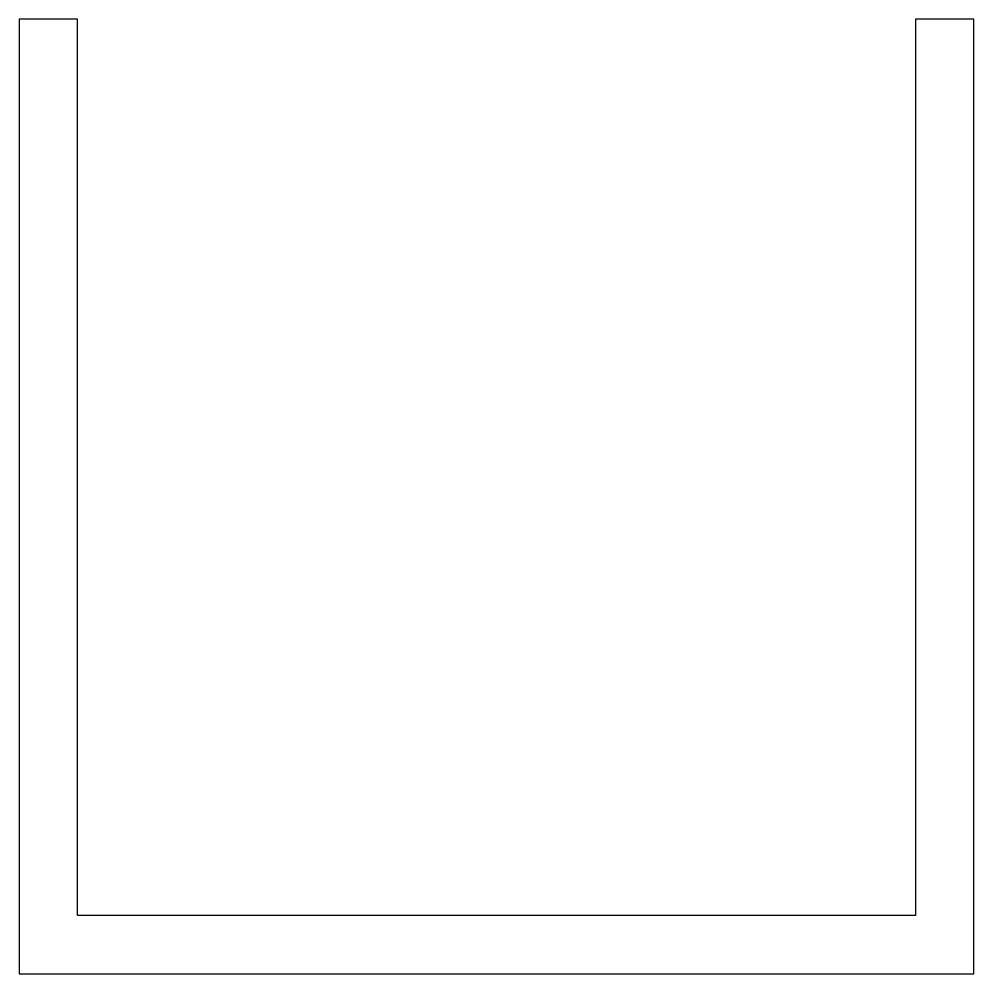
# Model space of a CAD drawing. Extents: x -640.8 to -622.8, y 77.3 to 95.3.
import ezdxf

# ---------------------------------------------------------------- set-up
doc = ezdxf.new("R2010")
doc.units = 0
doc.layers.add('ANA', color=220, linetype='CONTINUOUS')

msp = doc.modelspace()

# ---------------------------------------------------------------- linework, layer by layer
at = {"layer": 'ANA', "color": 0}
msp.add_lwpolyline([(-639.729, 78.415), (-639.729, 95.315), (-640.829, 95.315), (-640.829, 77.315), (-622.829, 77.315), (-622.829, 95.315), (-623.929, 95.315), (-623.929, 78.415)], close=True, dxfattribs=at)

doc.saveas('drawing.dxf')
